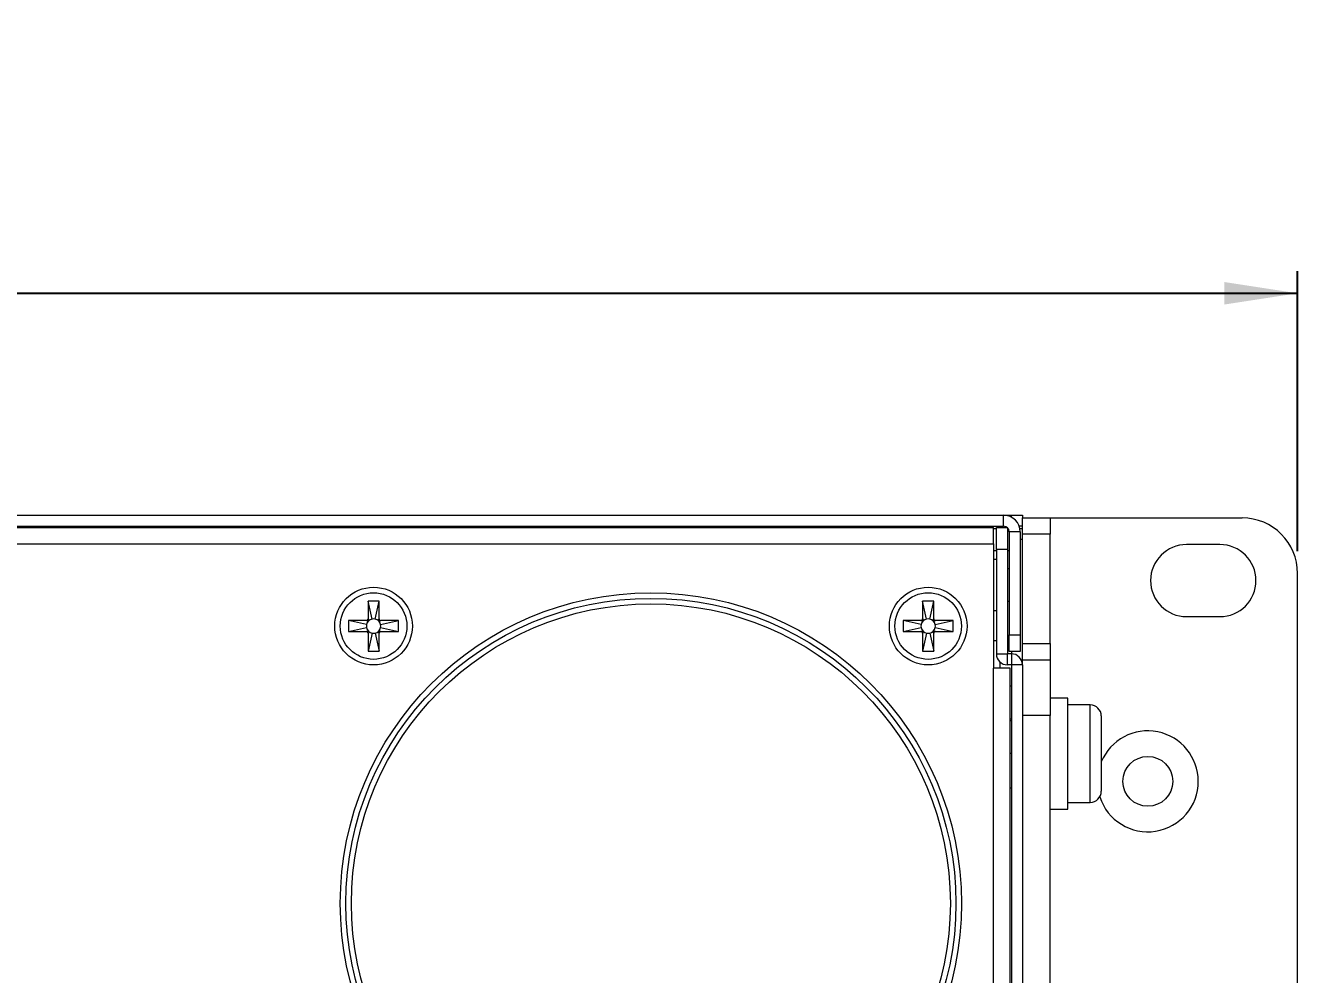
# Model space of a CAD drawing. Header units: millimetres. Extents: x 46 to 564, y 11 to 440.
# Drawn here: x 230 to 287.4, y 345.4 to 388.2 of the extents above; entities that cross this region are included whole.
import ezdxf

# ---------------------------------------------------------------- set-up
doc = ezdxf.new("R2010")
doc.units = ezdxf.units.MM
doc.layers.add('圖層0', color=5, linetype='Continuous')
doc.styles.add('SLDTEXTSTYLE0', font='TXT', dxfattribs={"width": 0.75})
doc.dimstyles.new('SLDDIMSTYLE0', dxfattribs={"dimtxt": 9.260417, "dimasz": 3.302, "dimexe": 0, "dimexo": 0.0625, "dimgap": 2.315104, "dimtad": 2, "dimlfac": 2, "dimrnd": 1e-09, "dimzin": 12, "dimdsep": 46, "dimtxsty": 'SLDTEXTSTYLE0', "dimsah": 1, "dimcen": 0.09, "dimadec": 0, "dimazin": 0, "dimtfac": 1, "dimtofl": 0, "dimtmove": 0, "dimatfit": 3, "dimfxl": 1, "dimtolj": 1, "dimtzin": 12, "dimarcsym": 0})

# ---------------------------------------------------------------- blocks, each defined once
blk = doc.blocks.new('*D5')
at = {"layer": '圖層0'}
for p, q in [((46.366, 364.489), (46.366, 377.117)), ((287.366, 364.489), (287.366, 377.117)), ((46.366, 376.117), (287.366, 376.117))]:
    blk.add_line(p, q, dxfattribs=at)
for points in [[(46.366, 376.117), (49.668, 375.609), (49.668, 376.625)], [(287.366, 376.117), (284.064, 376.625), (284.064, 375.609)]]:
    blk.add_solid(points, dxfattribs=at)
at = {"layer": '圖層0', "insert": (158.185, 388.054), "char_height": 9.2604, "attachment_point": 1, "style": 'SLDTEXTSTYLE0'}
blk.add_mtext('482', dxfattribs=at)

msp = doc.modelspace()

# ---------------------------------------------------------------- linework, layer by layer
at = {"color": 7, "linetype": 'Continuous', "lineweight": 15}
for p, q in [((59.6163, 366.114), (274.1162, 366.114)), ((274.1162, 366.114), (274.4663, 366.114)), ((274.1162, 365.6141), (274.1162, 366.114)), ((274.4663, 366.114), (274.9662, 366.114)), ((274.9662, 366.114), (274.9662, 365.989)), ((274.9662, 365.989), (276.2163, 365.989)), ((274.9662, 365.2568), (274.9662, 365.989)), ((276.2163, 365.989), (276.2163, 365.2568)), ((276.2163, 365.989), (284.8662, 365.989)), ((59.6163, 365.6141), (274.1162, 365.6141)), ((60.0663, 365.564), (273.6662, 365.564)), ((268.6412, 365.6141), (268.6412, 365.564)), ((270.0912, 365.564), (270.0912, 365.6141)), ((273.4663, 365.564), (273.4663, 365.6141)), ((273.6662, 364.814), (273.6662, 365.564)), ((273.7913, 365.564), (274.2662, 365.564)), ((273.7913, 364.564), (273.7913, 365.564)), ((274.2912, 365.5426), (274.2912, 364.564)), ((274.8663, 365.364), (274.3663, 365.364)), ((274.3663, 365.364), (274.3663, 360.714)), ((274.9662, 365.6141), (274.8234, 365.6141)), ((274.8511, 365.514), (274.9662, 365.514)), ((274.8663, 365.364), (274.8663, 360.714)), ((60.0663, 364.814), (273.6662, 364.814)), ((273.6662, 364.814), (273.6662, 359.214)), ((276.2163, 365.2568), (274.9662, 365.2568)), ((274.9662, 360.3213), (274.9662, 365.2568)), ((276.2163, 360.3213), (276.2163, 365.2568)), ((283.8662, 364.789), (282.3663, 364.789)), ((273.6662, 364.5141), (273.7913, 364.5141)), ((273.7913, 364.564), (273.7913, 359.864)), ((274.2912, 364.564), (273.7913, 364.564)), ((274.2912, 364.564), (274.2912, 359.864)), ((274.2912, 364.5141), (274.3663, 364.5141)), ((273.7913, 364.114), (273.6662, 364.114)), ((274.3663, 363.689), (274.2912, 363.689)), ((287.3662, 324.739), (287.3662, 363.489)), ((245.6457, 361.4313), (245.4662, 362.239)), ((245.9662, 362.239), (245.4662, 362.239)), ((245.4662, 362.239), (245.4662, 361.4389)), ((245.7868, 361.4313), (245.9662, 362.239)), ((245.9662, 361.4389), (245.9662, 362.239)), ((270.9662, 362.239), (270.4663, 362.239)), ((270.4663, 362.239), (270.4663, 361.4389)), ((270.6457, 361.4313), (270.4663, 362.239)), ((270.7868, 361.4313), (270.9662, 362.239)), ((270.9662, 361.4389), (270.9662, 362.239)), ((274.2912, 362.239), (274.3663, 362.239)), ((244.5912, 361.364), (244.5912, 360.864)), ((245.399, 361.1845), (244.5912, 361.364)), ((245.3914, 361.364), (244.5912, 361.364)), ((246.0335, 361.1845), (246.8413, 361.364)), ((246.8413, 361.364), (246.0411, 361.364)), ((246.8413, 360.864), (246.8413, 361.364)), ((270.3914, 361.364), (269.5912, 361.364)), ((269.5912, 361.364), (269.5912, 360.864)), ((270.399, 361.1845), (269.5912, 361.364)), ((271.0335, 361.1845), (271.8412, 361.364)), ((271.8412, 361.364), (271.0411, 361.364)), ((271.8412, 360.864), (271.8412, 361.364)), ((273.6662, 361.814), (273.7913, 361.814)), ((282.3663, 361.539), (283.8662, 361.539)), ((244.5912, 360.864), (245.399, 361.0435)), ((244.5912, 360.864), (245.3914, 360.864)), ((245.6457, 360.7968), (245.4662, 359.989)), ((245.4662, 360.7892), (245.4662, 359.989)), ((245.7868, 360.7968), (245.9662, 359.989)), ((245.9662, 359.989), (245.9662, 360.7892)), ((246.0335, 361.0435), (246.8413, 360.864)), ((246.0411, 360.864), (246.8413, 360.864)), ((269.5912, 360.864), (270.399, 361.0435)), ((269.5912, 360.864), (270.3914, 360.864)), ((270.6457, 360.7968), (270.4663, 359.989)), ((270.4663, 360.7892), (270.4663, 359.989)), ((270.7868, 360.7968), (270.9662, 359.989)), ((270.9662, 359.989), (270.9662, 360.7892)), ((271.0335, 361.0435), (271.8412, 360.864)), ((271.0411, 360.864), (271.8412, 360.864)), ((274.3663, 360.714), (274.8663, 360.714)), ((274.3663, 359.964), (274.3663, 360.714)), ((274.8663, 360.714), (274.8663, 359.964)), ((273.6662, 360.464), (273.7913, 360.464)), ((274.9662, 360.3213), (276.2163, 360.3213)), ((274.9662, 359.589), (274.9662, 360.3213)), ((276.2163, 360.3213), (276.2163, 359.589)), ((245.4662, 359.989), (245.9662, 359.989)), ((270.4663, 359.989), (270.9662, 359.989)), ((273.7913, 359.864), (274.2912, 359.864)), ((274.2912, 359.364), (274.2912, 359.864)), ((274.4663, 359.864), (274.2912, 359.864)), ((274.8663, 359.964), (274.3663, 359.964)), ((274.4663, 359.964), (274.4663, 359.864)), ((274.4663, 359.864), (274.4663, 359.364)), ((274.9662, 359.589), (276.2163, 359.589)), ((274.9662, 359.364), (274.9662, 359.589)), ((276.2163, 359.589), (276.2163, 357.089)), ((273.6662, 323.364), (273.6662, 359.214)), ((274.4163, 359.214), (273.6662, 359.214)), ((273.9663, 359.214), (273.9663, 359.4841)), ((274.4663, 359.364), (274.2912, 359.364)), ((274.4163, 323.214), (274.4163, 359.214)), ((274.9662, 359.364), (274.4663, 359.364)), ((274.4663, 359.364), (274.4663, 322.864)), ((274.9662, 359.364), (274.9662, 322.864)), ((274.4163, 358.414), (274.4663, 358.414)), ((277.0163, 357.864), (276.2163, 357.864)), ((277.0163, 355.364), (277.0163, 357.864)), ((278.0162, 357.564), (277.0163, 357.564)), ((274.4663, 356.914), (274.4163, 356.914)), ((274.4663, 356.839), (274.4163, 356.839)), ((276.2163, 357.089), (274.9662, 357.089)), ((276.2163, 331.139), (276.2163, 357.089)), ((278.5162, 357.064), (278.5162, 355.364)), ((274.4163, 355.389), (274.4663, 355.389)), ((277.0163, 352.864), (277.0163, 355.364)), ((278.5162, 355.364), (278.5162, 353.664)), ((274.4163, 353.814), (274.4663, 353.814)), ((276.2163, 352.864), (277.0163, 352.864)), ((277.0163, 353.164), (278.0162, 353.164))]:
    msp.add_line(p, q, dxfattribs=at)
at = {"color": 8, "linetype": 'Continuous', "lineweight": 15}
for p, q in [((274.4663, 366.0274), (274.4663, 366.114)), ((273.6662, 365.514), (273.7913, 365.514)), ((274.2912, 365.514), (274.3162, 365.514)), ((274.9662, 365.014), (274.8663, 365.014)), ((278.0162, 355.364), (278.0162, 357.564)), ((278.0162, 353.164), (278.0162, 355.364))]:
    msp.add_line(p, q, dxfattribs=at)
at = {"color": 7, "linetype": 'Continuous', "lineweight": 15, "flags": 128}
for points in [[(245.4864, 361.3439), (245.4312, 361.2705), (245.399, 361.1845)], [(245.6457, 361.4313), (245.5598, 361.3991), (245.4864, 361.3439)], [(245.7868, 361.4313), (245.7162, 361.4391), (245.6457, 361.4313)], [(245.9461, 361.3439), (245.8727, 361.3991), (245.7868, 361.4313)], [(246.0335, 361.1845), (246.0013, 361.2705), (245.9461, 361.3439)], [(270.4864, 361.3439), (270.4312, 361.2705), (270.399, 361.1845)], [(270.6457, 361.4313), (270.5598, 361.3991), (270.4864, 361.3439)], [(270.7868, 361.4313), (270.7162, 361.4391), (270.6457, 361.4313)], [(270.9461, 361.3439), (270.8727, 361.3991), (270.7868, 361.4313)], [(271.0335, 361.1845), (271.0013, 361.2705), (270.9461, 361.3439)], [(245.399, 361.1845), (245.3912, 361.114), (245.399, 361.0435)], [(245.399, 361.0435), (245.4312, 360.9576), (245.4864, 360.8842)], [(245.4864, 360.8842), (245.5598, 360.829), (245.6457, 360.7968)], [(245.6457, 360.7968), (245.7162, 360.789), (245.7868, 360.7968)], [(245.7868, 360.7968), (245.8727, 360.829), (245.9461, 360.8842)], [(245.9461, 360.8842), (246.0013, 360.9576), (246.0335, 361.0435)], [(246.0335, 361.0435), (246.0413, 361.114), (246.0335, 361.1845)], [(270.399, 361.1845), (270.3912, 361.114), (270.399, 361.0435)], [(270.399, 361.0435), (270.4312, 360.9576), (270.4864, 360.8842)], [(270.4864, 360.8842), (270.5598, 360.829), (270.6457, 360.7968)], [(270.6457, 360.7968), (270.7162, 360.789), (270.7868, 360.7968)], [(270.7868, 360.7968), (270.8727, 360.829), (270.9461, 360.8842)], [(270.9461, 360.8842), (271.0013, 360.9576), (271.0335, 361.0435)], [(271.0335, 361.0435), (271.0413, 361.114), (271.0335, 361.1845)]]:
    msp.add_lwpolyline(points, dxfattribs=at)
at = {"color": 7, "linetype": 'Continuous', "lineweight": 15}
for centre, radius in [((245.7162, 361.114), 1.75), ((245.7162, 361.114), 1.5), ((258.2162, 348.614), 14), ((270.7162, 361.114), 1.75), ((270.7162, 361.114), 1.5), ((258.2162, 348.614), 13.75), ((258.2162, 348.614), 13.5), ((280.6162, 354.114), 1.125)]:
    msp.add_circle(centre, radius, dxfattribs=at)
for centre, radius, start, end in [((274.1162, 365.364), 0.75, 0, 90), ((284.8662, 363.489), 2.5, 0, 90), ((274.1162, 365.364), 0.25, 0, 90), ((282.3662, 363.164), 1.625, 90, 270), ((283.8662, 363.164), 1.625, 270, 90), ((274.2912, 359.864), 0.5, 180, 270), ((274.4662, 359.364), 0.5, 360, 90), ((278.0162, 357.064), 0.5, 0, 90), ((280.6162, 354.114), 2.275, 0, 157.380135), ((280.6162, 354.114), 2.275, 197.850604, 0), ((278.0162, 353.664), 0.5, 270, 0)]:
    msp.add_arc(centre, radius, start, end, dxfattribs=at)
for points, knots in [([(245.3914, 361.364), (245.3998, 361.3649), (245.4167, 361.3665), (245.4391, 361.3794), (245.456, 361.3984), (245.465, 361.4195), (245.4659, 361.4334), (245.4662, 361.4389)], [0, 0, 0, 0, 0.2148778, 0.4298021, 0.6442824, 0.8585072, 1, 1, 1, 1]), ([(245.4864, 361.3439), (245.4863, 361.3437), (245.46, 361.3242), (245.4131, 361.3482), (245.403, 361.36), (245.3914, 361.3625), (245.3914, 361.364), (245.3914, 361.364)], [0, 0, 0, 0, 0.0032747, 0.5085941, 0.9282094, 0.9999412, 1, 1, 1, 1]), ([(245.4662, 361.4389), (245.4662, 361.4389), (245.4692, 361.4374), (245.466, 361.4316), (245.4828, 361.4168), (245.4922, 361.3915), (245.495, 361.3696), (245.4929, 361.357), (245.4902, 361.3499), (245.4882, 361.3463), (245.4869, 361.3444), (245.4866, 361.344), (245.4864, 361.3439)], [0, 0, 0, 0, 0.0000604, 0.0716169, 0.4902144, 0.7407284, 0.8676673, 0.931906, 0.9642745, 0.9919813, 0.9967294, 1, 1, 1, 1]), ([(245.9461, 361.3439), (245.9459, 361.344), (245.9266, 361.3704), (245.9527, 361.4148), (245.9578, 361.4316), (245.9662, 361.4374), (245.9662, 361.4389), (245.9662, 361.4389)], [0, 0, 0, 0, 0.0032753, 0.5085934, 0.9282095, 0.9999412, 1, 1, 1, 1]), ([(246.0411, 361.364), (246.0411, 361.364), (246.0382, 361.3626), (246.0381, 361.36), (246.0179, 361.3486), (245.9938, 361.338), (245.9718, 361.3353), (245.9592, 361.3374), (245.9521, 361.3401), (245.9485, 361.3421), (245.9466, 361.3434), (245.9462, 361.3437), (245.9461, 361.3439)], [0, 0, 0, 0, 0.0000604, 0.0716166, 0.4902123, 0.7407281, 0.8676665, 0.9319047, 0.9642746, 0.9919814, 0.9967288, 1, 1, 1, 1]), ([(245.9662, 361.4389), (245.9671, 361.4305), (245.9687, 361.4136), (245.9816, 361.3912), (246.0006, 361.3743), (246.0217, 361.3653), (246.0356, 361.3644), (246.0411, 361.364)], [0, 0, 0, 0, 0.2148999, 0.4298302, 0.6442563, 0.8585133, 1, 1, 1, 1]), ([(270.3914, 361.364), (270.3998, 361.3649), (270.4167, 361.3665), (270.4391, 361.3794), (270.456, 361.3984), (270.465, 361.4195), (270.4659, 361.4334), (270.4663, 361.4389)], [0, 0, 0, 0, 0.2149347, 0.429853, 0.6442851, 0.858504, 1, 1, 1, 1]), ([(270.4864, 361.3439), (270.4863, 361.3437), (270.4597, 361.3242), (270.4178, 361.3483), (270.3946, 361.3599), (270.3943, 361.3626), (270.3914, 361.364), (270.3914, 361.364)], [0, 0, 0, 0, 0.0032792, 0.508596, 0.9282093, 0.9999394, 1, 1, 1, 1]), ([(270.4663, 361.4389), (270.4663, 361.4389), (270.4663, 361.4374), (270.4745, 361.4317), (270.4807, 361.4167), (270.4924, 361.3915), (270.495, 361.3696), (270.4929, 361.357), (270.4902, 361.3499), (270.4882, 361.3463), (270.4869, 361.3444), (270.4866, 361.344), (270.4864, 361.3439)], [0, 0, 0, 0, 0.0000586, 0.0716163, 0.4902143, 0.7407303, 0.8676692, 0.9319083, 0.9642749, 0.9919846, 0.9967326, 1, 1, 1, 1]), ([(270.9461, 361.3439), (270.9459, 361.344), (270.9262, 361.3704), (270.9528, 361.4148), (270.9579, 361.4316), (270.9662, 361.4374), (270.9662, 361.4389), (270.9662, 361.4389)], [0, 0, 0, 0, 0.0032786, 0.5085949, 0.9282107, 0.9999412, 1, 1, 1, 1]), ([(271.0411, 361.364), (271.0411, 361.364), (271.0411, 361.3625), (271.0296, 361.3601), (271.02, 361.3485), (270.9936, 361.338), (270.9719, 361.3353), (270.9592, 361.3374), (270.9521, 361.3401), (270.9485, 361.3421), (270.9466, 361.3434), (270.9462, 361.3437), (270.9461, 361.3439)], [0, 0, 0, 0, 0.0000586, 0.0716165, 0.4902143, 0.7407313, 0.8676704, 0.931909, 0.9642742, 0.9919858, 0.9967332, 1, 1, 1, 1]), ([(270.9662, 361.4389), (270.9671, 361.4305), (270.9687, 361.4136), (270.9816, 361.3912), (271.0006, 361.3743), (271.0217, 361.3653), (271.0356, 361.3644), (271.0411, 361.364)], [0, 0, 0, 0, 0.21491489, 0.42981872, 0.6442491, 0.85851044, 1, 1, 1, 1]), ([(245.3914, 360.864), (245.3914, 360.864), (245.3914, 360.8656), (245.4029, 360.868), (245.4125, 360.8796), (245.4389, 360.8901), (245.4606, 360.8928), (245.4733, 360.8907), (245.4804, 360.888), (245.4839, 360.886), (245.4859, 360.8847), (245.4863, 360.8844), (245.4864, 360.8842)], [0, 0, 0, 0, 0.0000586, 0.0716164, 0.4902139, 0.7407306, 0.8676697, 0.9319082, 0.9642744, 0.9919813, 0.9967332, 1, 1, 1, 1]), ([(245.4662, 360.7892), (245.4654, 360.7976), (245.4638, 360.8145), (245.4509, 360.8369), (245.4319, 360.8538), (245.4108, 360.8628), (245.3969, 360.8637), (245.3914, 360.864)], [0, 0, 0, 0, 0.21490894, 0.4298175, 0.64430015, 0.85850733, 1, 1, 1, 1]), ([(245.4864, 360.8842), (245.4866, 360.8841), (245.5063, 360.8577), (245.4842, 360.8132), (245.4662, 360.7966), (245.4692, 360.7907), (245.4662, 360.7892), (245.4662, 360.7892)], [0, 0, 0, 0, 0.0032786, 0.508594, 0.928209, 0.9999394, 1, 1, 1, 1]), ([(245.9662, 360.7892), (245.9662, 360.7892), (245.9662, 360.7907), (245.958, 360.7964), (245.9518, 360.8113), (245.9401, 360.8366), (245.9375, 360.8584), (245.9396, 360.8711), (245.9423, 360.8782), (245.9443, 360.8818), (245.9456, 360.8837), (245.9459, 360.8841), (245.9461, 360.8842)], [0, 0, 0, 0, 0.0000586, 0.0716163, 0.4902144, 0.7407318, 0.8676687, 0.9319077, 0.9642744, 0.9919814, 0.9967326, 1, 1, 1, 1]), ([(245.9461, 360.8842), (245.9462, 360.8844), (245.9728, 360.9039), (246.0147, 360.8798), (246.0379, 360.8682), (246.0382, 360.8655), (246.0411, 360.864), (246.0411, 360.864)], [0, 0, 0, 0, 0.0032792, 0.508596, 0.9282093, 0.9999394, 1, 1, 1, 1]), ([(246.0411, 360.864), (246.0327, 360.8632), (246.0158, 360.8616), (245.9934, 360.8487), (245.9765, 360.8297), (245.9675, 360.8086), (245.9666, 360.7947), (245.9662, 360.7892)], [0, 0, 0, 0, 0.2149329, 0.429834, 0.6442881, 0.8585052, 1, 1, 1, 1]), ([(270.3914, 360.864), (270.3914, 360.864), (270.3943, 360.8655), (270.3944, 360.8681), (270.4146, 360.8795), (270.4387, 360.8901), (270.4607, 360.8928), (270.4733, 360.8907), (270.4804, 360.888), (270.484, 360.886), (270.4859, 360.8847), (270.4863, 360.8844), (270.4864, 360.8842)], [0, 0, 0, 0, 0.0000604, 0.0716166, 0.4902119, 0.7407274, 0.8676658, 0.931904, 0.96427, 0.9919814, 0.9967288, 1, 1, 1, 1]), ([(270.4663, 360.7892), (270.4654, 360.7976), (270.4638, 360.8145), (270.4509, 360.8369), (270.4319, 360.8538), (270.4108, 360.8628), (270.3969, 360.8637), (270.3914, 360.864)], [0, 0, 0, 0, 0.21491489, 0.42981872, 0.6442491, 0.85851044, 1, 1, 1, 1]), ([(270.4864, 360.8842), (270.4866, 360.8841), (270.5059, 360.8576), (270.4798, 360.8133), (270.4747, 360.7965), (270.4663, 360.7907), (270.4663, 360.7892), (270.4663, 360.7892)], [0, 0, 0, 0, 0.0032753, 0.5085934, 0.9282095, 0.9999412, 1, 1, 1, 1]), ([(270.9662, 360.7892), (270.9662, 360.7892), (270.9662, 360.7907), (270.958, 360.7964), (270.9518, 360.8113), (270.9401, 360.8366), (270.9375, 360.8584), (270.9396, 360.8711), (270.9423, 360.8782), (270.9443, 360.8817), (270.9456, 360.8837), (270.9459, 360.8841), (270.9461, 360.8842)], [0, 0, 0, 0, 0.0000586, 0.0716152, 0.4902134, 0.7407293, 0.8676662, 0.9319051, 0.9642717, 0.9919813, 0.9967294, 1, 1, 1, 1]), ([(270.9461, 360.8842), (270.9462, 360.8844), (270.9725, 360.9039), (271.0194, 360.8799), (271.0295, 360.8681), (271.0411, 360.8656), (271.0411, 360.864), (271.0411, 360.864)], [0, 0, 0, 0, 0.0032747, 0.5085941, 0.9282094, 0.9999412, 1, 1, 1, 1]), ([(271.0411, 360.864), (271.0327, 360.8632), (271.0158, 360.8616), (270.9934, 360.8487), (270.9765, 360.8297), (270.9675, 360.8086), (270.9666, 360.7947), (270.9662, 360.7892)], [0, 0, 0, 0, 0.2148717, 0.42983, 0.6442856, 0.8585042, 1, 1, 1, 1])]:
    msp.add_open_spline(points, degree=3, knots=knots, dxfattribs=at)

# ---------------------------------------------------------------- dimensions: what is measured, and where the dimension line sits
at = {"layer": '圖層0'}
dim = msp.add_linear_dim(base=(287.3662, 376.1167), p1=(46.3662, 363.489), p2=(287.3662, 363.489), dimstyle='SLDDIMSTYLE0', dxfattribs=at)
dim.commit()
dim.dimension.update_dxf_attribs({"geometry": '*D5', "text_midpoint": (168.4476, 376.1167), "dimtype": 160})

doc.saveas('drawing.dxf')
